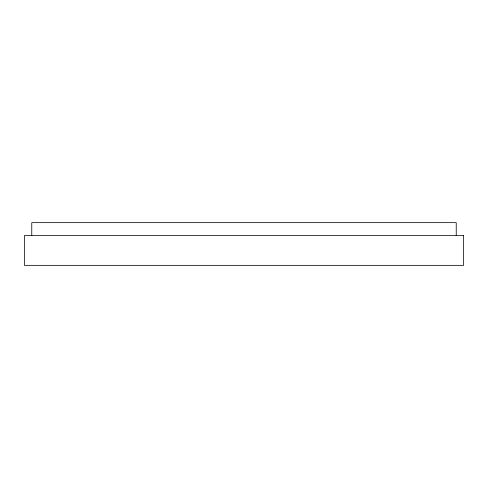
<?xml version="1.0" encoding="UTF-8"?>
<svg xmlns="http://www.w3.org/2000/svg" width="488" height="488" viewBox="0 0 488 488"><rect width="100%" height="100%" fill="white"/><g stroke="black" fill="none" stroke-linecap="round" stroke-linejoin="round"><path stroke-width="0.73" d="M456.231 235.539L456.231 222.65L31.769 222.65L31.769 235.539M463.6 235.539L24.4 235.539L24.4 265.35L463.6 265.35L463.6 235.539"/></g></svg>
